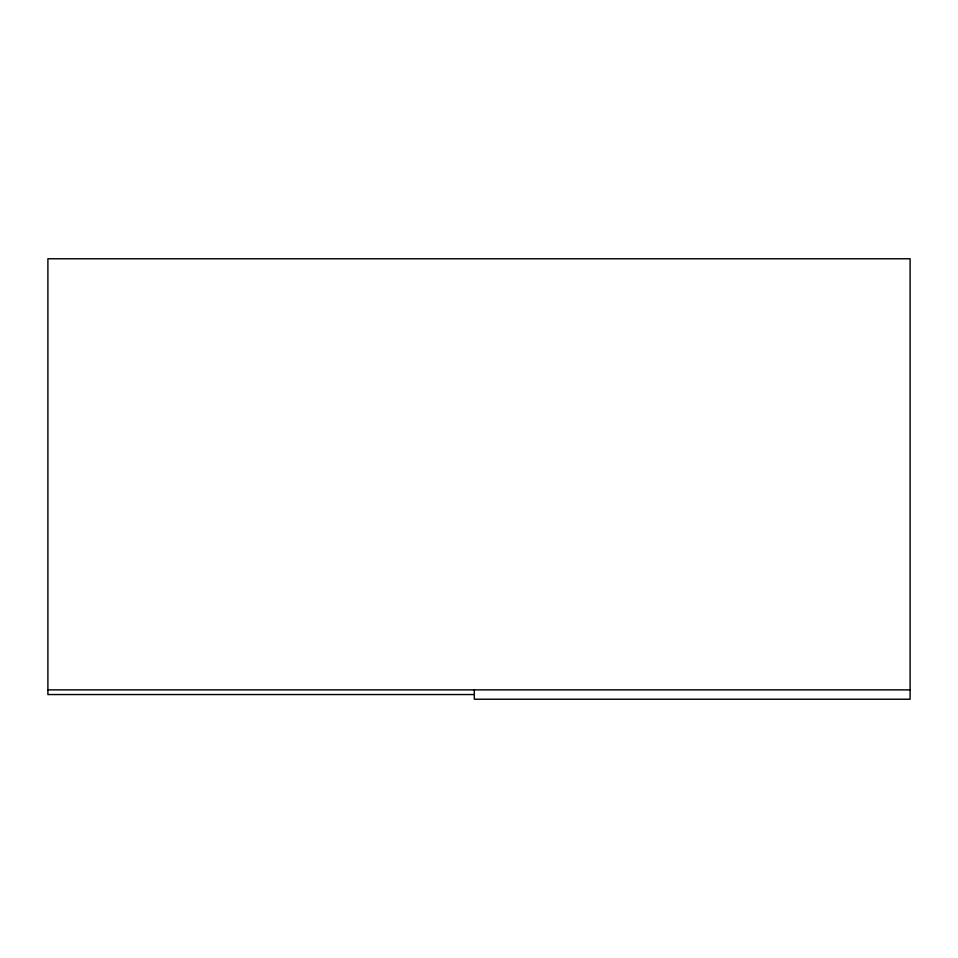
<?xml version="1.0" encoding="UTF-8"?>
<svg xmlns="http://www.w3.org/2000/svg" width="958" height="958" viewBox="0 0 958 958"><rect width="100%" height="100%" fill="white"/><g stroke="black" fill="none" stroke-linecap="round" stroke-linejoin="round"><path stroke-width="1.44" d="M47.9 689.868L910.1 689.868M474.318 694.55L47.9 694.55L47.9 258.768L910.1 258.768L910.1 699.232L474.318 699.232L474.318 689.868"/></g></svg>
